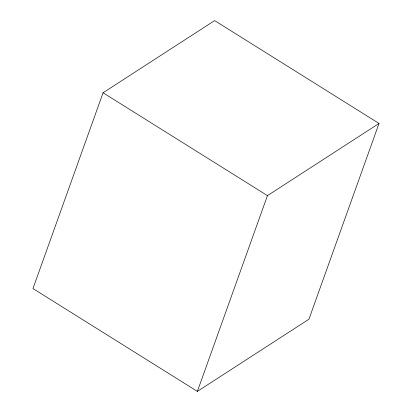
<?xml version="1.0" encoding="UTF-8"?>
<svg xmlns="http://www.w3.org/2000/svg" width="412" height="412" viewBox="0 0 412 412"><rect width="100%" height="100%" fill="white"/><g stroke="black" fill="none" stroke-linecap="round" stroke-linejoin="round"><path stroke-width="0.62" d="M103.062 92.777L32.975 288.544L197.369 391.4L308.938 319.223L379.025 123.456L214.631 20.6L103.062 92.777L267.455 195.633L379.025 123.456M197.369 391.4L267.455 195.633"/></g></svg>
